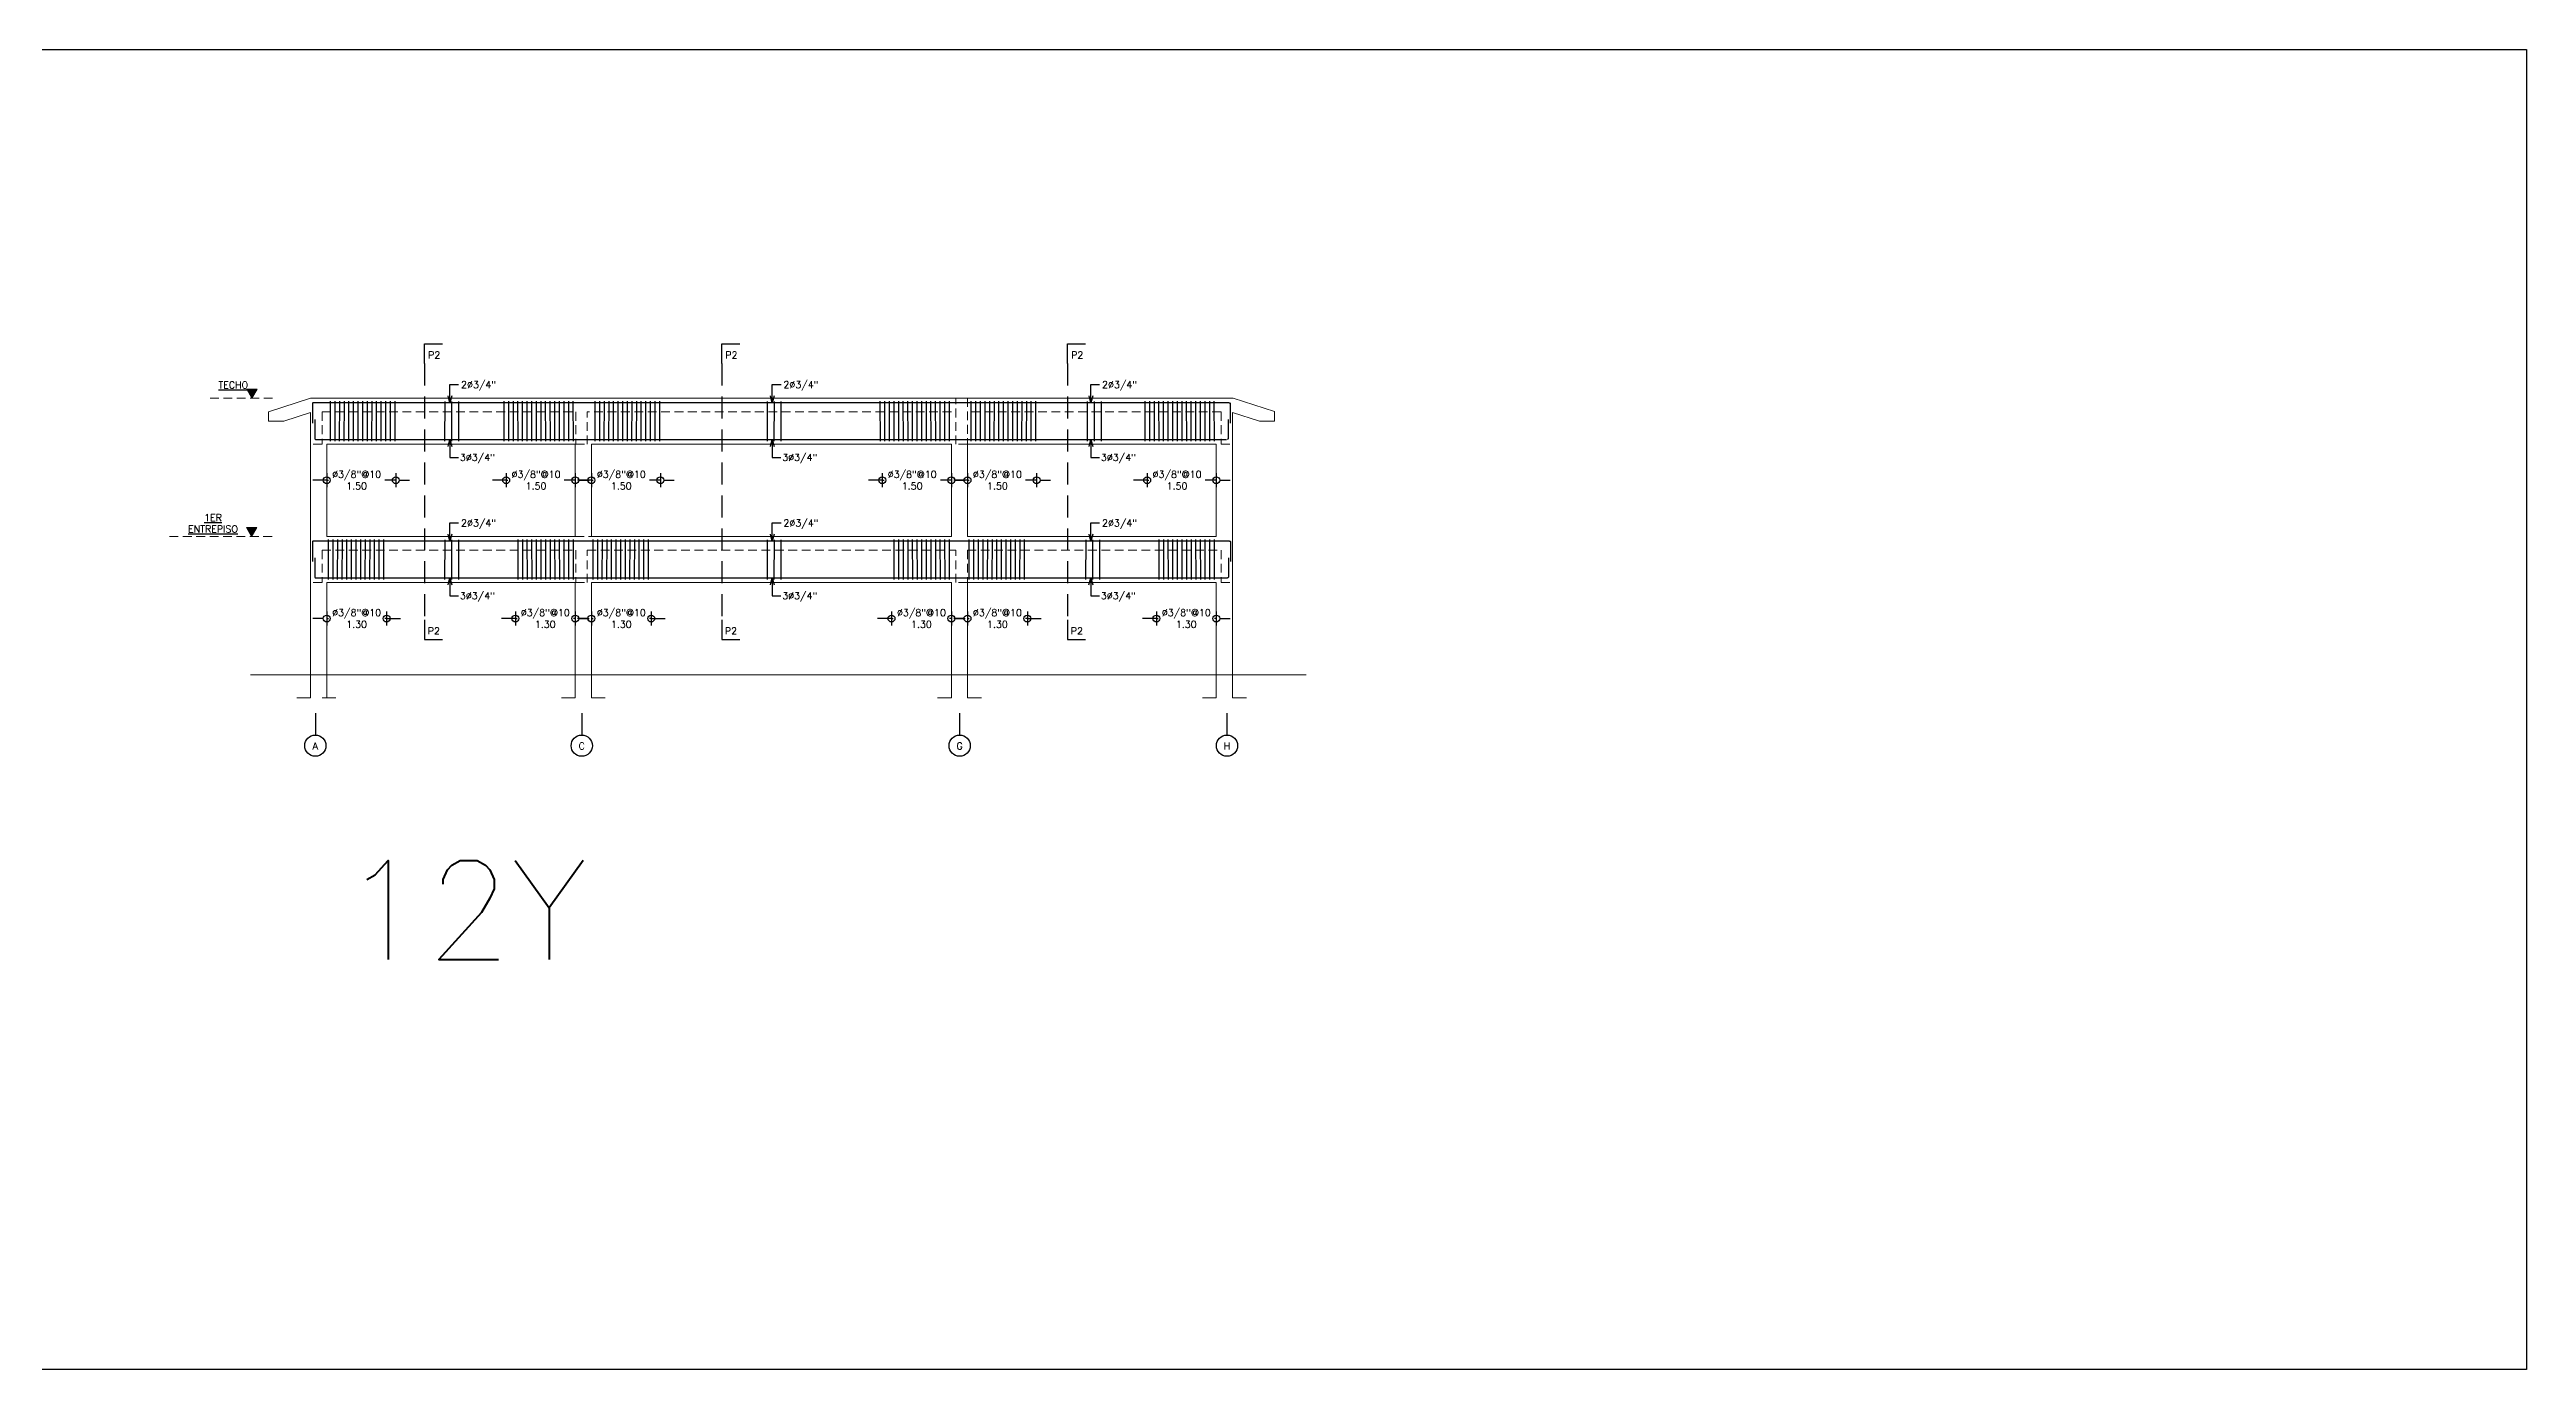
# Model space of a CAD drawing. Header units: metres. Extents: x -44 to 358, y -286 to 66.
# Drawn here: x 143 to 196.7, y -246.4 to -217.8 of the extents above; entities that cross this region are included whole.
import ezdxf

# ---------------------------------------------------------------- set-up
doc = ezdxf.new("R2010")
doc.units = ezdxf.units.M
doc.header["$LTSCALE"] = 0.3
doc.header["$PDMODE"] = 3
for name, pattern in [('CONTINUA', [0]), ('HIDDEN', [9.525, 6.35, -3.175]), ('HIDDEN2', [4.7625, 3.175, -1.5875])]:
    doc.linetypes.add(name, pattern=pattern)
for name, color, linetype in [('001-ACERO', 5, 'Continuous'), ('001-DIMLOSA', 4, 'Continuous'), ('001-DIMTEXTO', 4, 'Continuous'), ('001-EJES', 4, 'Continuous'), ('002-SECCION', 1, 'CONTINUA'), ('ACERO', 5, 'Continuous'), ('DIMPORTICO', 4, 'Continuous'), ('DIMTEXTO', 4, 'Continuous'), ('SECCION', 1, 'Continuous'), ('TEXTO1', 1, 'Continuous'), ('VIGA-LOSA', 1, 'Continuous')]:
    doc.layers.add(name, color=color, linetype=linetype)
doc.layers.add('Losa', color=8, linetype='HIDDEN', lineweight=18)
doc.styles.add('SIMPLEX', font='simplex_.ttf', dxfattribs={"height": 0.2})
doc.styles.add('SMPLEX', font='simplex.shx')
doc.dimstyles.new('BDIM-75', dxfattribs={"dimscale": 0.75, "dimtxt": 0.2, "dimasz": 0.2, "dimexe": 0.2, "dimexo": 0.2, "dimgap": 0.1, "dimtad": 0, "dimtih": 1, "dimtoh": 1, "dimzin": 0, "dimdsep": 46, "dimtxsty": 'SIMPLEX', "dimblk": 'OBLIQUE', "dimcen": 0.2, "dimdle": 0.2, "dimclrd": 4, "dimclre": 4, "dimclrt": 256, "dimadec": 0, "dimazin": 0, "dimtfac": 1, "dimtofl": 0, "dimtmove": 1, "dimatfit": 3, "dimldrblk": 'OPEN30', "dimfxl": 0.15, "dimtfill": 1, "dimtolj": 1, "dimtzin": 0, "dimlwd": -1, "dimlwe": -1, "dimarcsym": 0})
doc.dimstyles.new('DIM-75', dxfattribs={"dimscale": 0.75, "dimtxt": 0.2, "dimasz": 0.2, "dimexe": 0.2, "dimexo": 0.2, "dimgap": 0.1, "dimtad": 0, "dimtih": 1, "dimtoh": 1, "dimzin": 0, "dimdsep": 46, "dimtxsty": 'SMPLEX', "dimblk1": 'OBLIQUE', "dimblk2": 'OBLIQUE', "dimsah": 1, "dimcen": 0.2, "dimclrd": 4, "dimclre": 4, "dimclrt": 4, "dimadec": 0, "dimazin": 0, "dimtfac": 1, "dimtmove": 0, "dimatfit": 3, "dimldrblk": 'OBLIQUE', "dimfxl": 0.2, "dimfxlon": 1, "dimtfill": 1, "dimtolj": 1, "dimtzin": 0, "dimarcsym": 0})

# ---------------------------------------------------------------- blocks, each defined once
blk = doc.blocks.new('A$C2BC87D2B')
at = {"layer": '001-DIMTEXTO', "lineweight": 0}
h = blk.add_hatch(color=4, dxfattribs=at)
h.dxf.hatch_style = 1
h.paths.add_polyline_path([(0, 0), (0.112, 0.194), (-0.112, 0.194)])
at = {"layer": '001-DIMTEXTO', "color": 4, "lineweight": 0, "flags": 128}
blk.add_lwpolyline([(0, 0), (0.112, 0.194), (-0.112, 0.194)], close=True, dxfattribs=at)
blk = doc.blocks.new('_OBLIQUE')
at = {"color": 0, "linetype": 'ByBlock'}
blk.add_line((-0.5, -0.5), (0.5, 0.5), dxfattribs=at)
blk = doc.blocks.new('_Open30')
at = {"color": 0, "lineweight": -2}
for p, q in [((-1, 0.27), (0, 0)), ((0, 0), (-1, -0.27)), ((0, 0), (-1, 0))]:
    blk.add_line(p, q, dxfattribs=at)
blk = doc.blocks.new('*U1767')
at = {"layer": '001-ACERO'}
blk.add_line((-0.001, -0.435), (0.001, 0.428), dxfattribs=at)
blk = doc.blocks.new('*U1768')
at = {"layer": 'VIGA-LOSA', "color": 0, "linetype": 'ByBlock', "lineweight": -2, "transparency": 16777216}
for p in [(0, 0), (0.1, 0), (0.2, 0), (0.3, 0), (0.4, 0), (0.5, 0), (0.6, 0), (0.7, 0), (0.8, 0), (0.9, 0), (1, 0), (1.1, 0), (1.2, 0)]:
    blk.add_blockref('*U1767', p, dxfattribs=at)
blk = doc.blocks.new('_DotBlank')
at = {"color": 0, "linetype": 'ByBlock', "lineweight": -2}
blk.add_line((-0.5, 0), (-1, 0), dxfattribs=at)
blk.add_circle((0, 0), 0.5, dxfattribs=at)
blk = doc.blocks.new('_Origin')
at = {"color": 0, "linetype": 'ByBlock', "lineweight": -2}
blk.add_line((0, 0), (-1, 0), dxfattribs=at)
blk.add_circle((0, 0), 0.5, dxfattribs=at)
blk = doc.blocks.new('*D1791')
at = {"layer": '001-DIMTEXTO', "color": 4, "lineweight": -2, "transparency": 16777216}
for p, q in [((162.721, -230.1), (162.571, -230.1)), ((162.871, -229.95), (162.871, -230.25)), ((162.871, -230.1), (162.909, -230.1)), ((164.168, -230.1), (164.13, -230.1)), ((164.168, -229.95), (164.168, -230.25)), ((164.318, -230.1), (164.468, -230.1))]:
    blk.add_line(p, q, dxfattribs=at)
at = {"layer": 'DEFPOINTS', "color": 0, "transparency": 16777216}
for p in [(162.871, -229.32), (164.168, -229.32), (164.168, -230.1)]:
    blk.add_point(p, dxfattribs=at)
at = {"layer": '001-DIMTEXTO', "color": 4, "lineweight": -2, "transparency": 16777216, "xscale": 0.15, "yscale": 0.15, "zscale": 0.15}
blk.add_blockref('_DotBlank', (162.871, -230.1), dxfattribs=at)
at = {"layer": '001-DIMTEXTO', "color": 4, "lineweight": -2, "transparency": 16777216, "xscale": 0.15, "yscale": 0.15, "zscale": 0.15, "rotation": 180}
blk.add_blockref('_Origin', (164.168, -230.1), dxfattribs=at)
at = {"layer": '001-DIMTEXTO', "color": 4, "transparency": 16777216, "insert": (163.519, -230.1), "char_height": 0.15, "attachment_point": 5, "style": 'SMPLEX'}
blk.add_mtext('\\A1;∅3/8"@10\\P1.30', dxfattribs=at)
blk = doc.blocks.new('*U1769')
at = {"layer": '001-ACERO'}
blk.add_line((-0.001, -0.435), (0.001, 0.428), dxfattribs=at)
blk = doc.blocks.new('*U1770')
at = {"layer": 'VIGA-LOSA', "color": 0, "linetype": 'ByBlock', "lineweight": -2, "transparency": 16777216}
for p in [(0, 0), (0.1, 0), (0.2, 0), (0.3, 0), (0.4, 0), (0.5, 0), (0.6, 0), (0.7, 0), (0.8, 0), (0.9, 0), (1, 0), (1.1, 0), (1.2, 0)]:
    blk.add_blockref('*U1769', p, dxfattribs=at)
blk = doc.blocks.new('*D1792')
at = {"layer": '001-DIMTEXTO', "color": 4, "lineweight": -2, "transparency": 16777216}
for p, q in [((166.816, -230.1), (166.666, -230.1)), ((166.966, -229.95), (166.966, -230.25)), ((166.966, -230.1), (167.004, -230.1)), ((168.263, -230.1), (168.225, -230.1)), ((168.263, -229.95), (168.263, -230.25)), ((168.413, -230.1), (168.563, -230.1))]:
    blk.add_line(p, q, dxfattribs=at)
at = {"layer": 'DEFPOINTS', "color": 0, "transparency": 16777216}
for p in [(166.966, -229.32), (168.263, -229.32), (166.966, -230.1)]:
    blk.add_point(p, dxfattribs=at)
at = {"layer": '001-DIMTEXTO', "color": 4, "lineweight": -2, "transparency": 16777216, "xscale": 0.15, "yscale": 0.15, "zscale": 0.15}
blk.add_blockref('_Origin', (166.966, -230.1), dxfattribs=at)
at = {"layer": '001-DIMTEXTO', "color": 4, "lineweight": -2, "transparency": 16777216, "xscale": 0.15, "yscale": 0.15, "zscale": 0.15, "rotation": 180}
blk.add_blockref('_DotBlank', (168.263, -230.1), dxfattribs=at)
at = {"layer": '001-DIMTEXTO', "color": 4, "transparency": 16777216, "insert": (167.614, -230.1), "char_height": 0.15, "attachment_point": 5, "style": 'SMPLEX'}
blk.add_mtext('\\A1;∅3/8"@10\\P1.30', dxfattribs=at)
blk = doc.blocks.new('*U1766')
at = {"layer": '001-ACERO'}
blk.add_line((-0.001, -0.435), (0.001, 0.428), dxfattribs=at)
blk = doc.blocks.new('*U1777')
at = {"layer": 'VIGA-LOSA', "color": 0, "linetype": 'ByBlock', "lineweight": -2, "transparency": 16777216}
for p in [(0, 0), (0.1, 0), (0.2, 0), (0.3, 0), (0.4, 0), (0.5, 0), (0.6, 0), (0.7, 0), (0.8, 0), (0.9, 0), (1, 0), (1.1, 0), (1.2, 0), (1.3, 0), (1.4, 0)]:
    blk.add_blockref('*U1766', p, dxfattribs=at)
blk = doc.blocks.new('*U1778')
at = {"layer": '001-ACERO'}
blk.add_line((-0.001, -0.435), (0.001, 0.428), dxfattribs=at)
blk = doc.blocks.new('*U1779')
at = {"layer": 'VIGA-LOSA', "color": 0, "linetype": 'ByBlock', "lineweight": -2, "transparency": 16777216}
for p in [(0, 0), (0.1, 0), (0.2, 0), (0.3, 0), (0.4, 0), (0.5, 0), (0.6, 0), (0.7, 0), (0.8, 0), (0.9, 0), (1, 0), (1.1, 0), (1.2, 0), (1.3, 0), (1.4, 0), (1.5, 0)]:
    blk.add_blockref('*U1778', p, dxfattribs=at)
blk = doc.blocks.new('*D1793')
at = {"layer": '001-DIMTEXTO', "color": 4, "lineweight": -2, "transparency": 16777216}
for p, q in [((166.616, -227.1), (166.466, -227.1)), ((166.766, -226.95), (166.766, -227.25)), ((166.766, -227.1), (166.804, -227.1)), ((168.263, -227.1), (168.025, -227.1)), ((168.263, -226.95), (168.263, -227.25)), ((168.413, -227.1), (168.563, -227.1))]:
    blk.add_line(p, q, dxfattribs=at)
at = {"layer": 'DEFPOINTS', "color": 0, "transparency": 16777216}
for p in [(166.766, -226.32), (168.263, -226.32), (166.766, -227.1)]:
    blk.add_point(p, dxfattribs=at)
at = {"layer": '001-DIMTEXTO', "color": 4, "lineweight": -2, "transparency": 16777216, "xscale": 0.15, "yscale": 0.15, "zscale": 0.15}
blk.add_blockref('_Origin', (166.766, -227.1), dxfattribs=at)
at = {"layer": '001-DIMTEXTO', "color": 4, "lineweight": -2, "transparency": 16777216, "xscale": 0.15, "yscale": 0.15, "zscale": 0.15, "rotation": 180}
blk.add_blockref('_DotBlank', (168.263, -227.1), dxfattribs=at)
at = {"layer": '001-DIMTEXTO', "color": 4, "transparency": 16777216, "insert": (167.414, -227.1), "char_height": 0.15, "attachment_point": 5, "style": 'SMPLEX'}
blk.add_mtext('\\A1;∅3/8"@10\\P1.50', dxfattribs=at)
blk = doc.blocks.new('*U1764')
at = {"layer": '001-ACERO'}
blk.add_line((-0.001, -0.685), (0.001, 0.175), dxfattribs=at)
blk = doc.blocks.new('*U1765')
at = {"layer": 'VIGA-LOSA', "color": 0, "linetype": 'ByBlock', "lineweight": -2, "transparency": 16777216}
for p in [(0, 0), (0.15, 0), (0.3, 0)]:
    blk.add_blockref('*U1764', p, dxfattribs=at)
blk = doc.blocks.new('*D1794')
at = {"layer": '001-DIMTEXTO', "color": 4, "lineweight": -2, "transparency": 16777216}
for p, q in [((162.721, -227.1), (162.571, -227.1)), ((162.871, -226.95), (162.871, -227.25)), ((162.871, -227.1), (162.909, -227.1)), ((164.368, -227.1), (164.13, -227.1)), ((164.368, -226.95), (164.368, -227.25)), ((164.518, -227.1), (164.668, -227.1))]:
    blk.add_line(p, q, dxfattribs=at)
at = {"layer": 'DEFPOINTS', "color": 0, "transparency": 16777216}
for p in [(162.871, -226.32), (164.368, -226.32), (162.871, -227.1)]:
    blk.add_point(p, dxfattribs=at)
at = {"layer": '001-DIMTEXTO', "color": 4, "lineweight": -2, "transparency": 16777216, "xscale": 0.15, "yscale": 0.15, "zscale": 0.15}
blk.add_blockref('_Origin', (162.871, -227.1), dxfattribs=at)
at = {"layer": '001-DIMTEXTO', "color": 4, "lineweight": -2, "transparency": 16777216, "xscale": 0.15, "yscale": 0.15, "zscale": 0.15, "rotation": 180}
blk.add_blockref('_DotBlank', (164.368, -227.1), dxfattribs=at)
at = {"layer": '001-DIMTEXTO', "color": 4, "transparency": 16777216, "insert": (163.519, -227.1), "char_height": 0.15, "attachment_point": 5, "style": 'SMPLEX'}
blk.add_mtext('\\A1;∅3/8"@10\\P1.50', dxfattribs=at)
blk = doc.blocks.new('*U1760')
at = {"layer": '001-ACERO'}
blk.add_line((-0.001, -0.435), (0.001, 0.428), dxfattribs=at)
blk = doc.blocks.new('*U1761')
at = {"layer": 'VIGA-LOSA', "color": 0, "linetype": 'ByBlock', "lineweight": -2, "transparency": 16777216}
for p in [(0, 0), (0.1, 0), (0.2, 0), (0.3, 0), (0.4, 0), (0.5, 0), (0.6, 0), (0.7, 0), (0.8, 0), (0.9, 0), (1, 0), (1.1, 0), (1.2, 0)]:
    blk.add_blockref('*U1760', p, dxfattribs=at)
blk = doc.blocks.new('*D1788')
at = {"layer": '001-DIMTEXTO', "color": 4, "lineweight": -2, "transparency": 16777216}
for p, q in [((148.828, -230.1), (148.678, -230.1)), ((148.978, -229.95), (148.978, -230.25)), ((148.978, -230.1), (149.016, -230.1)), ((150.276, -230.1), (150.238, -230.1)), ((150.276, -229.95), (150.276, -230.25)), ((150.426, -230.1), (150.576, -230.1))]:
    blk.add_line(p, q, dxfattribs=at)
at = {"layer": 'DEFPOINTS', "color": 0, "transparency": 16777216}
for p in [(148.978, -229.32), (150.276, -229.32), (150.276, -230.1)]:
    blk.add_point(p, dxfattribs=at)
at = {"layer": '001-DIMTEXTO', "color": 4, "lineweight": -2, "transparency": 16777216, "xscale": 0.15, "yscale": 0.15, "zscale": 0.15}
blk.add_blockref('_DotBlank', (148.978, -230.1), dxfattribs=at)
at = {"layer": '001-DIMTEXTO', "color": 4, "lineweight": -2, "transparency": 16777216, "xscale": 0.15, "yscale": 0.15, "zscale": 0.15, "rotation": 180}
blk.add_blockref('_Origin', (150.276, -230.1), dxfattribs=at)
at = {"layer": '001-DIMTEXTO', "color": 4, "transparency": 16777216, "insert": (149.627, -230.1), "char_height": 0.15, "attachment_point": 5, "style": 'SMPLEX'}
blk.add_mtext('\\A1;∅3/8"@10\\P1.30', dxfattribs=at)
blk = doc.blocks.new('*U1762')
at = {"layer": '001-ACERO'}
blk.add_line((-0.001, -0.435), (0.001, 0.428), dxfattribs=at)
blk = doc.blocks.new('*U1763')
at = {"layer": 'VIGA-LOSA', "color": 0, "linetype": 'ByBlock', "lineweight": -2, "transparency": 16777216}
for p in [(0, 0), (0.1, 0), (0.2, 0), (0.3, 0), (0.4, 0), (0.5, 0), (0.6, 0), (0.7, 0), (0.8, 0), (0.9, 0), (1, 0), (1.1, 0), (1.2, 0)]:
    blk.add_blockref('*U1762', p, dxfattribs=at)
blk = doc.blocks.new('*D1789')
at = {"layer": '001-DIMTEXTO', "color": 4, "lineweight": -2, "transparency": 16777216}
for p, q in [((152.919, -230.1), (152.769, -230.1)), ((153.069, -229.95), (153.069, -230.25)), ((153.069, -230.1), (153.107, -230.1)), ((154.366, -230.1), (154.328, -230.1)), ((154.366, -229.95), (154.366, -230.25)), ((154.516, -230.1), (154.666, -230.1))]:
    blk.add_line(p, q, dxfattribs=at)
at = {"layer": 'DEFPOINTS', "color": 0, "transparency": 16777216}
for p in [(153.069, -229.32), (154.366, -229.32), (153.069, -230.1)]:
    blk.add_point(p, dxfattribs=at)
at = {"layer": '001-DIMTEXTO', "color": 4, "lineweight": -2, "transparency": 16777216, "xscale": 0.15, "yscale": 0.15, "zscale": 0.15}
blk.add_blockref('_Origin', (153.069, -230.1), dxfattribs=at)
at = {"layer": '001-DIMTEXTO', "color": 4, "lineweight": -2, "transparency": 16777216, "xscale": 0.15, "yscale": 0.15, "zscale": 0.15, "rotation": 180}
blk.add_blockref('_DotBlank', (154.366, -230.1), dxfattribs=at)
at = {"layer": '001-DIMTEXTO', "color": 4, "transparency": 16777216, "insert": (153.717, -230.1), "char_height": 0.15, "attachment_point": 5, "style": 'SMPLEX'}
blk.add_mtext('\\A1;∅3/8"@10\\P1.30', dxfattribs=at)
blk = doc.blocks.new('*U1782')
at = {"layer": '001-ACERO'}
blk.add_line((-0.001, -0.685), (0.001, 0.175), dxfattribs=at)
blk = doc.blocks.new('*U1783')
at = {"layer": 'VIGA-LOSA', "color": 0, "linetype": 'ByBlock', "lineweight": -2, "transparency": 16777216}
for p in [(0, 0), (0.15, 0), (0.3, 0)]:
    blk.add_blockref('*U1782', p, dxfattribs=at)
blk = doc.blocks.new('*U1784')
at = {"layer": '001-ACERO'}
blk.add_line((-0.001, -0.685), (0.001, 0.175), dxfattribs=at)
blk = doc.blocks.new('*U1785')
at = {"layer": 'VIGA-LOSA', "color": 0, "linetype": 'ByBlock', "lineweight": -2, "transparency": 16777216}
for p in [(0, 0), (0.15, 0), (0.3, 0)]:
    blk.add_blockref('*U1784', p, dxfattribs=at)
blk = doc.blocks.new('*U1786')
at = {"layer": '001-ACERO'}
blk.add_line((-0.001, -0.435), (0.001, 0.428), dxfattribs=at)
blk = doc.blocks.new('*U1787')
at = {"layer": 'VIGA-LOSA', "color": 0, "linetype": 'ByBlock', "lineweight": -2, "transparency": 16777216}
for p in [(0, 0), (0.1, 0), (0.2, 0), (0.3, 0), (0.4, 0), (0.5, 0), (0.6, 0), (0.7, 0), (0.8, 0), (0.9, 0), (1, 0), (1.1, 0), (1.2, 0)]:
    blk.add_blockref('*U1786', p, dxfattribs=at)
blk = doc.blocks.new('*D1795')
at = {"layer": '001-DIMTEXTO', "color": 4, "lineweight": -2, "transparency": 16777216}
for p, q in [((154.566, -230.1), (154.416, -230.1)), ((154.716, -229.95), (154.716, -230.25)), ((154.716, -230.1), (154.754, -230.1)), ((156.013, -230.1), (155.975, -230.1)), ((156.013, -229.95), (156.013, -230.25)), ((156.163, -230.1), (156.313, -230.1))]:
    blk.add_line(p, q, dxfattribs=at)
at = {"layer": 'DEFPOINTS', "color": 0, "transparency": 16777216}
for p in [(154.716, -229.32), (156.013, -229.32), (156.013, -230.1)]:
    blk.add_point(p, dxfattribs=at)
at = {"layer": '001-DIMTEXTO', "color": 4, "lineweight": -2, "transparency": 16777216, "xscale": 0.15, "yscale": 0.15, "zscale": 0.15}
blk.add_blockref('_DotBlank', (154.716, -230.1), dxfattribs=at)
at = {"layer": '001-DIMTEXTO', "color": 4, "lineweight": -2, "transparency": 16777216, "xscale": 0.15, "yscale": 0.15, "zscale": 0.15, "rotation": 180}
blk.add_blockref('_Origin', (156.013, -230.1), dxfattribs=at)
at = {"layer": '001-DIMTEXTO', "color": 4, "transparency": 16777216, "insert": (155.365, -230.1), "char_height": 0.15, "attachment_point": 5, "style": 'SMPLEX'}
blk.add_mtext('\\A1;∅3/8"@10\\P1.30', dxfattribs=at)
blk = doc.blocks.new('*U1771')
at = {"layer": '001-ACERO'}
blk.add_line((-0.001, -0.435), (0.001, 0.428), dxfattribs=at)
blk = doc.blocks.new('*U1772')
at = {"layer": 'VIGA-LOSA', "color": 0, "linetype": 'ByBlock', "lineweight": -2, "transparency": 16777216}
for p in [(0, 0), (0.1, 0), (0.2, 0), (0.3, 0), (0.4, 0), (0.5, 0), (0.6, 0), (0.7, 0), (0.8, 0), (0.9, 0), (1, 0), (1.1, 0), (1.2, 0)]:
    blk.add_blockref('*U1771', p, dxfattribs=at)
blk = doc.blocks.new('*D1790')
at = {"layer": '001-DIMTEXTO', "color": 4, "lineweight": -2, "transparency": 16777216}
for p, q in [((161.073, -230.1), (160.923, -230.1)), ((161.223, -229.95), (161.223, -230.25)), ((161.223, -230.1), (161.261, -230.1)), ((162.521, -230.1), (162.483, -230.1)), ((162.521, -229.95), (162.521, -230.25)), ((162.671, -230.1), (162.821, -230.1))]:
    blk.add_line(p, q, dxfattribs=at)
at = {"layer": 'DEFPOINTS', "color": 0, "transparency": 16777216}
for p in [(161.223, -229.32), (162.521, -229.32), (161.223, -230.1)]:
    blk.add_point(p, dxfattribs=at)
at = {"layer": '001-DIMTEXTO', "color": 4, "lineweight": -2, "transparency": 16777216, "xscale": 0.15, "yscale": 0.15, "zscale": 0.15}
blk.add_blockref('_Origin', (161.223, -230.1), dxfattribs=at)
at = {"layer": '001-DIMTEXTO', "color": 4, "lineweight": -2, "transparency": 16777216, "xscale": 0.15, "yscale": 0.15, "zscale": 0.15, "rotation": 180}
blk.add_blockref('_DotBlank', (162.521, -230.1), dxfattribs=at)
at = {"layer": '001-DIMTEXTO', "color": 4, "transparency": 16777216, "insert": (161.872, -230.1), "char_height": 0.15, "attachment_point": 5, "style": 'SMPLEX'}
blk.add_mtext('\\A1;∅3/8"@10\\P1.30', dxfattribs=at)
blk = doc.blocks.new('*U1773')
at = {"layer": '001-ACERO'}
blk.add_line((-0.001, -0.685), (0.001, 0.175), dxfattribs=at)
blk = doc.blocks.new('*U1774')
at = {"layer": 'VIGA-LOSA', "color": 0, "linetype": 'ByBlock', "lineweight": -2, "transparency": 16777216}
for p in [(0, 0), (0.15, 0), (0.3, 0)]:
    blk.add_blockref('*U1773', p, dxfattribs=at)
blk = doc.blocks.new('*U1780')
at = {"layer": '001-ACERO'}
blk.add_line((-0.001, -0.685), (0.001, 0.175), dxfattribs=at)
blk = doc.blocks.new('*U1781')
at = {"layer": 'VIGA-LOSA', "color": 0, "linetype": 'ByBlock', "lineweight": -2, "transparency": 16777216}
for p in [(0, 0), (0.15, 0), (0.3, 0)]:
    blk.add_blockref('*U1780', p, dxfattribs=at)
blk = doc.blocks.new('*U1775')
at = {"layer": '001-ACERO'}
blk.add_line((-0.001, -0.685), (0.001, 0.175), dxfattribs=at)
blk = doc.blocks.new('*U1776')
at = {"layer": 'VIGA-LOSA', "color": 0, "linetype": 'ByBlock', "lineweight": -2, "transparency": 16777216}
for p in [(0, 0), (0.15, 0), (0.3, 0)]:
    blk.add_blockref('*U1775', p, dxfattribs=at)
blk = doc.blocks.new('*U1796')
at = {"layer": '001-ACERO'}
blk.add_line((-0.001, -0.435), (0.001, 0.428), dxfattribs=at)
blk = doc.blocks.new('*U1797')
at = {"layer": 'VIGA-LOSA', "color": 0, "linetype": 'ByBlock', "lineweight": -2, "transparency": 16777216}
for p in [(0, 0), (0.1, 0), (0.2, 0), (0.3, 0), (0.4, 0), (0.5, 0), (0.6, 0), (0.7, 0), (0.8, 0), (0.9, 0), (1, 0), (1.1, 0), (1.2, 0), (1.3, 0), (1.4, 0), (1.5, 0)]:
    blk.add_blockref('*U1796', p, dxfattribs=at)
blk = doc.blocks.new('*D1798')
at = {"layer": '001-DIMTEXTO', "color": 4, "lineweight": -2, "transparency": 16777216}
for p, q in [((160.873, -227.1), (160.723, -227.1)), ((161.023, -226.95), (161.023, -227.25)), ((161.023, -227.1), (161.061, -227.1)), ((162.521, -227.1), (162.283, -227.1)), ((162.521, -226.95), (162.521, -227.25)), ((162.671, -227.1), (162.821, -227.1))]:
    blk.add_line(p, q, dxfattribs=at)
at = {"layer": 'DEFPOINTS', "color": 0, "transparency": 16777216}
for p in [(161.023, -226.32), (162.521, -226.32), (161.023, -227.1)]:
    blk.add_point(p, dxfattribs=at)
at = {"layer": '001-DIMTEXTO', "color": 4, "lineweight": -2, "transparency": 16777216, "xscale": 0.15, "yscale": 0.15, "zscale": 0.15}
blk.add_blockref('_Origin', (161.023, -227.1), dxfattribs=at)
at = {"layer": '001-DIMTEXTO', "color": 4, "lineweight": -2, "transparency": 16777216, "xscale": 0.15, "yscale": 0.15, "zscale": 0.15, "rotation": 180}
blk.add_blockref('_DotBlank', (162.521, -227.1), dxfattribs=at)
at = {"layer": '001-DIMTEXTO', "color": 4, "transparency": 16777216, "insert": (161.672, -227.1), "char_height": 0.15, "attachment_point": 5, "style": 'SMPLEX'}
blk.add_mtext('\\A1;∅3/8"@10\\P1.50', dxfattribs=at)
blk = doc.blocks.new('*U1799')
at = {"layer": '001-ACERO'}
blk.add_line((-0.001, -0.435), (0.001, 0.428), dxfattribs=at)
blk = doc.blocks.new('*U1800')
at = {"layer": 'VIGA-LOSA', "color": 0, "linetype": 'ByBlock', "lineweight": -2, "transparency": 16777216}
for p in [(0, 0), (0.1, 0), (0.2, 0), (0.3, 0), (0.4, 0), (0.5, 0), (0.6, 0), (0.7, 0), (0.8, 0), (0.9, 0), (1, 0), (1.1, 0), (1.2, 0), (1.3, 0), (1.4, 0), (1.5, 0)]:
    blk.add_blockref('*U1799', p, dxfattribs=at)
blk = doc.blocks.new('*D1801')
at = {"layer": '001-DIMTEXTO', "color": 4, "lineweight": -2, "transparency": 16777216}
for p, q in [((152.719, -227.1), (152.569, -227.1)), ((152.869, -226.95), (152.869, -227.25)), ((152.869, -227.1), (152.907, -227.1)), ((154.366, -227.1), (154.128, -227.1)), ((154.366, -226.95), (154.366, -227.25)), ((154.516, -227.1), (154.666, -227.1))]:
    blk.add_line(p, q, dxfattribs=at)
at = {"layer": 'DEFPOINTS', "color": 0, "transparency": 16777216}
for p in [(152.869, -226.32), (154.366, -226.32), (152.869, -227.1)]:
    blk.add_point(p, dxfattribs=at)
at = {"layer": '001-DIMTEXTO', "color": 4, "lineweight": -2, "transparency": 16777216, "xscale": 0.15, "yscale": 0.15, "zscale": 0.15}
blk.add_blockref('_Origin', (152.869, -227.1), dxfattribs=at)
at = {"layer": '001-DIMTEXTO', "color": 4, "lineweight": -2, "transparency": 16777216, "xscale": 0.15, "yscale": 0.15, "zscale": 0.15, "rotation": 180}
blk.add_blockref('_DotBlank', (154.366, -227.1), dxfattribs=at)
at = {"layer": '001-DIMTEXTO', "color": 4, "transparency": 16777216, "insert": (153.517, -227.1), "char_height": 0.15, "attachment_point": 5, "style": 'SMPLEX'}
blk.add_mtext('\\A1;∅3/8"@10\\P1.50', dxfattribs=at)
blk = doc.blocks.new('*U1802')
at = {"layer": '001-ACERO'}
blk.add_line((-0.001, -0.435), (0.001, 0.428), dxfattribs=at)
blk = doc.blocks.new('*U1803')
at = {"layer": 'VIGA-LOSA', "color": 0, "linetype": 'ByBlock', "lineweight": -2, "transparency": 16777216}
for p in [(0, 0), (0.1, 0), (0.2, 0), (0.3, 0), (0.4, 0), (0.5, 0), (0.6, 0), (0.7, 0), (0.8, 0), (0.9, 0), (1, 0), (1.1, 0), (1.2, 0), (1.3, 0), (1.4, 0)]:
    blk.add_blockref('*U1802', p, dxfattribs=at)
blk = doc.blocks.new('*D1804')
at = {"layer": '001-DIMTEXTO', "color": 4, "lineweight": -2, "transparency": 16777216}
for p, q in [((154.566, -227.1), (154.416, -227.1)), ((154.716, -226.95), (154.716, -227.25)), ((154.716, -227.1), (154.754, -227.1)), ((156.213, -227.1), (155.975, -227.1)), ((156.213, -226.95), (156.213, -227.25)), ((156.363, -227.1), (156.513, -227.1))]:
    blk.add_line(p, q, dxfattribs=at)
at = {"layer": 'DEFPOINTS', "color": 0, "transparency": 16777216}
for p in [(154.716, -226.32), (156.213, -226.32), (154.716, -227.1)]:
    blk.add_point(p, dxfattribs=at)
at = {"layer": '001-DIMTEXTO', "color": 4, "lineweight": -2, "transparency": 16777216, "xscale": 0.15, "yscale": 0.15, "zscale": 0.15}
blk.add_blockref('_Origin', (154.716, -227.1), dxfattribs=at)
at = {"layer": '001-DIMTEXTO', "color": 4, "lineweight": -2, "transparency": 16777216, "xscale": 0.15, "yscale": 0.15, "zscale": 0.15, "rotation": 180}
blk.add_blockref('_DotBlank', (156.213, -227.1), dxfattribs=at)
at = {"layer": '001-DIMTEXTO', "color": 4, "transparency": 16777216, "insert": (155.365, -227.1), "char_height": 0.15, "attachment_point": 5, "style": 'SMPLEX'}
blk.add_mtext('\\A1;∅3/8"@10\\P1.50', dxfattribs=at)
blk = doc.blocks.new('*U1805')
at = {"layer": '001-ACERO'}
blk.add_line((-0.001, -0.435), (0.001, 0.428), dxfattribs=at)
blk = doc.blocks.new('*U1806')
at = {"layer": 'VIGA-LOSA', "color": 0, "linetype": 'ByBlock', "lineweight": -2, "transparency": 16777216}
for p in [(0, 0), (0.1, 0), (0.2, 0), (0.3, 0), (0.4, 0), (0.5, 0), (0.6, 0), (0.7, 0), (0.8, 0), (0.9, 0), (1, 0), (1.1, 0), (1.2, 0), (1.3, 0), (1.4, 0)]:
    blk.add_blockref('*U1805', p, dxfattribs=at)
blk = doc.blocks.new('*D1807')
at = {"layer": '001-DIMTEXTO', "color": 4, "lineweight": -2, "transparency": 16777216}
for p, q in [((148.828, -227.1), (148.678, -227.1)), ((148.978, -226.95), (148.978, -227.25)), ((148.978, -227.1), (149.016, -227.1)), ((150.476, -227.1), (150.238, -227.1)), ((150.476, -226.95), (150.476, -227.25)), ((150.626, -227.1), (150.776, -227.1))]:
    blk.add_line(p, q, dxfattribs=at)
at = {"layer": 'DEFPOINTS', "color": 0, "transparency": 16777216}
for p in [(148.978, -226.32), (150.476, -226.32), (148.978, -227.1)]:
    blk.add_point(p, dxfattribs=at)
at = {"layer": '001-DIMTEXTO', "color": 4, "lineweight": -2, "transparency": 16777216, "xscale": 0.15, "yscale": 0.15, "zscale": 0.15}
blk.add_blockref('_Origin', (148.978, -227.1), dxfattribs=at)
at = {"layer": '001-DIMTEXTO', "color": 4, "lineweight": -2, "transparency": 16777216, "xscale": 0.15, "yscale": 0.15, "zscale": 0.15, "rotation": 180}
blk.add_blockref('_DotBlank', (150.476, -227.1), dxfattribs=at)
at = {"layer": '001-DIMTEXTO', "color": 4, "transparency": 16777216, "insert": (149.627, -227.1), "char_height": 0.15, "attachment_point": 5, "style": 'SMPLEX'}
blk.add_mtext('\\A1;∅3/8"@10\\P1.50', dxfattribs=at)
blk = doc.blocks.new('*U2356')
at = {"color": 8, "linetype": 'HIDDEN2', "ltscale": 0.5}
blk.add_line((0, 2.651), (0, -2.903), dxfattribs=at)
at = {"color": 6, "linetype": 'CONTINUA'}
for points in [[(0, 2.651), (0, 3.082), (0.391, 3.082)], [(0, -2.903), (0, -3.334), (0.391, -3.334)]]:
    blk.add_lwpolyline(points, dxfattribs=at)
at = {"color": 4, "style": 'SMPLEX'}
for tag, p in [('P##', (0.078, 2.765)), ('P#', (0.069, -3.219))]:
    blk.add_attdef(tag, p, '', height=0.15, dxfattribs=at)

msp = doc.modelspace()

# ---------------------------------------------------------------- linework, layer by layer
at = {"layer": '001-EJES', "color": 1, "ltscale": 0.02}
for p, q in [((148.7323995, -232.1491684), (148.7323995, -232.6273824)), ((154.5074001, -232.1491684), (154.5074001, -232.6273824)), ((162.7006917, -232.1491683), (162.7006917, -232.6273823)), ((168.4964778, -232.1491683), (168.4964778, -232.6273823))]:
    msp.add_line(p, q, dxfattribs=at)
at = {"layer": '001-EJES', "color": 1}
for centre in [(148.7323995, -232.8574122), (154.5074001, -232.8574122), (162.7006917, -232.8574122), (168.4964778, -232.8574122)]:
    msp.add_circle(centre, 0.2300299, dxfattribs=at)
at = {"layer": '002-SECCION', "lineweight": 0}
for p, q in [((148.6281855, -231.8196434), (148.6281855, -225.635082)), ((168.6172631, -231.8196434), (168.6172631, -225.6315331)), ((148.9781855, -228.3196434), (148.9781855, -226.3196434)), ((154.3660548, -226.3196434), (148.9781855, -226.3196434)), ((154.3660548, -228.3196434), (154.3660548, -226.3196434)), ((154.7160548, -228.3196434), (154.7160548, -226.3196434)), ((154.7160548, -226.3196434), (162.5207397, -226.3196434)), ((162.5207397, -228.3196434), (162.5207397, -226.3196434)), ((162.8707397, -228.3196434), (162.8707397, -226.3196434)), ((168.2630017, -226.3196434), (162.8707397, -226.3196434)), ((168.2630017, -228.3196434), (168.2630017, -226.3196434)), ((148.9781855, -228.3196434), (154.3660548, -228.3196434)), ((154.7160548, -228.3196434), (162.5207397, -228.3196434)), ((162.8707397, -228.3196434), (168.2630017, -228.3196434)), ((148.9781855, -229.3196434), (154.3660548, -229.3196434)), ((148.9781855, -231.8196434), (148.9781855, -229.3196434)), ((154.3660548, -231.8196434), (154.3660548, -229.3196434)), ((154.7160548, -231.8196434), (154.7160548, -229.3196434)), ((154.7160548, -229.3196434), (162.5207397, -229.3196434)), ((162.5207397, -231.8196434), (162.5207397, -229.3196434)), ((162.8707397, -231.8196434), (162.8707397, -229.3196434)), ((162.8707397, -229.3196434), (168.2630017, -229.3196434)), ((168.2630017, -231.8196434), (168.2630017, -229.3196434)), ((148.3281855, -231.8196434), (148.6281855, -231.8196434)), ((148.8781855, -231.8196434), (149.1781855, -231.8196434)), ((154.0660548, -231.8196434), (154.3660548, -231.8196434)), ((154.7160548, -231.8196434), (155.0160548, -231.8196434)), ((162.2207397, -231.8196434), (162.5207397, -231.8196434)), ((162.8707397, -231.8196434), (163.1707397, -231.8196434)), ((167.9630017, -231.8196434), (168.2630017, -231.8196434)), ((168.6172631, -231.8196434), (168.9172631, -231.8196434))]:
    msp.add_line(p, q, dxfattribs=at)
for points in [[(147.7172631, -225.8223636), (147.7172631, -225.61562), (148.6281855, -225.3196434), (168.6281855, -225.3196434), (169.5281855, -225.6120711), (169.5281855, -225.8223636)], [(147.7172631, -225.8223636), (148.0517922, -225.8223636), (148.6281855, -225.635082)], [(169.5281855, -225.8223636), (169.204579, -225.8223636), (168.6172631, -225.6315331)]]:
    msp.add_lwpolyline(points, dxfattribs=at)
at = {"layer": 'ACERO'}
for points in [[(148.6921472, -225.4196434, 0.4142135624), (148.6721472, -225.4396434), (148.6721472, -225.8623905)], [(168.5469811, -225.4196434, -0.4142135624), (168.5669811, -225.4396434), (168.5669811, -225.8623905)], [(148.7172509, -225.7835448), (148.718747, -226.2001155, 0.4073149712), (148.7387414, -226.2196434)], [(168.5218775, -225.7835448), (168.5203814, -226.2001155, -0.4073149712), (168.5003869, -226.2196434)], [(148.6921472, -228.4196434, 0.4142135624), (148.6721472, -228.4396434), (148.6721472, -228.8623905)], [(168.5533014, -228.4196434, -0.4142135624), (168.5733014, -228.4396434), (168.5733014, -228.8623905)], [(148.7172509, -228.7835448), (148.718747, -229.2001155, 0.4073149712), (148.7387414, -229.2196434)], [(168.5281978, -228.7835448), (168.5267016, -229.2001155, -0.4073149712), (168.5067072, -229.2196434)]]:
    msp.add_lwpolyline(points, format="xyb", dxfattribs=at)
for points in [[(168.5356598, -225.4196434), (148.6921472, -225.4196434)], [(148.7387414, -226.2196434), (168.4890656, -226.2196434)], [(168.5533014, -228.4196434), (148.6921472, -228.4196434)], [(148.7387414, -229.2196434), (168.5067072, -229.2196434)]]:
    msp.add_lwpolyline(points, dxfattribs=at)
at = {"layer": 'DIMTEXTO'}
msp.add_lwpolyline([(-5.0701956, -217.7611052), (196.66926, -217.7611052), (196.66926, -246.3838365), (-5.0701956, -246.3838365)], close=True, dxfattribs=at)
at = {"layer": 'Losa', "lineweight": 0, "ltscale": 0.1}
for p, q in [((147.8019475, -225.3196434), (146.3926019, -225.3196434)), ((148.8781855, -225.6196434), (154.3781855, -225.6196434)), ((162.5207397, -225.6196434), (154.6281855, -225.6196434)), ((168.3672631, -225.6196434), (162.8707397, -225.6196434)), ((147.7941261, -228.3196434), (145.542257, -228.3196434)), ((148.8781855, -228.6196434), (154.3781855, -228.6196434)), ((154.3660548, -228.3196434), (154.7160548, -228.3196434)), ((154.6281855, -228.6196434), (162.6172631, -228.6196434)), ((162.8672631, -228.6196434), (168.3672628, -228.6196434))]:
    msp.add_line(p, q, dxfattribs=at)
msp.add_lwpolyline([(162.8672631, -225.3196434), (162.8672631, -226.3196434), (162.6172631, -226.3196434), (162.6172631, -225.3196434)], close=True, dxfattribs=at)
for points in [[(148.8781855, -225.6196434), (148.8781855, -226.3196434), (148.6281855, -226.3196434), (148.6281855, -225.635082)], [(154.3781855, -225.6196434), (154.3781855, -226.3196434), (154.6281855, -226.3196434), (154.6281855, -225.6196434)], [(168.3672631, -225.6196434), (168.3672631, -226.3196434), (168.6172631, -226.3196434), (168.6172631, -225.6315331)], [(148.8781855, -228.6196434), (148.8781855, -229.3196434), (148.6281855, -229.3196434), (148.6281855, -228.6196434)], [(154.3781855, -228.6196434), (154.3781855, -229.3196434), (154.6281855, -229.3196434), (154.6281855, -228.6196434)], [(162.8672631, -228.6196434), (162.8672631, -229.3196434), (162.6172631, -229.3196434), (162.6172631, -228.6196434)], [(168.3672631, -228.6196434), (168.3672631, -229.3196434), (168.6172631, -229.3196434), (168.6172631, -228.6196434)]]:
    msp.add_lwpolyline(points, dxfattribs=at)
at = {"layer": 'SECCION', "color": 8, "lineweight": 0, "ltscale": 0.0003}
msp.add_line((147.3254236, -231.3196434), (170.2108948, -231.3196434), dxfattribs=at)

# ---------------------------------------------------------------- block references
for p in [(151.0988788, -227.2233589), (157.541989, -227.2233589), (165.0408379, -227.2233589)]:
    msp.add_blockref('*U2356', p).add_auto_attribs({'P#': 'P2', 'P##': 'P2'})
at = {"layer": 'TEXTO1', "ltscale": 2}
for p in [(147.3576629, -225.319377), (147.3498416, -228.319377)]:
    msp.add_blockref('A$C2BC87D2B', p, dxfattribs=at)
at = {"layer": 'VIGA-LOSA'}
for name, p in [('*U1806', (149.0599655, -225.8166023)), ('*U1776', (151.5433024, -225.5685711)), ('*U1803', (154.7978348, -225.8166023)), ('*U1781', (158.5323701, -225.5685711)), ('*U1777', (162.9525197, -225.8166023)), ('*U1765', (165.4747322, -225.5685711)), ('*U1761', (149.0162857, -228.8166023)), ('*U1783', (151.5433024, -228.5685711)), ('*U1787', (154.754155, -228.8166023)), ('*U1774', (158.5323701, -228.5685711)), ('*U1768', (162.9088399, -228.8166023)), ('*U1785', (165.4391832, -228.5685711))]:
    msp.add_blockref(name, p, dxfattribs=at)
at = {"layer": 'VIGA-LOSA', "xscale": -1}
for name, p in [('*U1800', (154.3253963, -225.8166023)), ('*U1797', (162.4800812, -225.8166023)), ('*U1779', (168.2223432, -225.8166023)), ('*U1763', (154.3279546, -228.8166023)), ('*U1772', (162.4826395, -228.8166023)), ('*U1770', (168.2249015, -228.8166023))]:
    msp.add_blockref(name, p, dxfattribs=at)

# ---------------------------------------------------------------- texts
at = {"layer": 'DIMPORTICO', "color": 4, "style": 'SMPLEX'}
for s, p in [('2∅3/4"', (151.8918349, -225.1057089)), ('2∅3/4"', (158.8809026, -225.1057089)), ('2∅3/4"', (165.7886495, -225.1057089)), ('3∅3/4"', (151.8657628, -226.6822199)), ('3∅3/4"', (158.8548305, -226.6822199)), ('3∅3/4"', (165.7625774, -226.6822199)), ('2∅3/4"', (151.8918349, -228.1057089)), ('2∅3/4"', (158.8809026, -228.1057089)), ('2∅3/4"', (165.7877157, -228.1057089)), ('3∅3/4"', (151.8657628, -229.6822199)), ('3∅3/4"', (158.8548305, -229.6822199)), ('3∅3/4"', (165.7616436, -229.6822199))]:
    msp.add_text(s, height=0.15, rotation=360, dxfattribs=at).set_placement(p)
at = {"layer": 'DIMTEXTO', "color": 4, "insert": (151.9636178, -236.4207859), "char_height": 2.14629826, "attachment_point": 5, "style": 'SMPLEX'}
msp.add_mtext('12Y', dxfattribs=at)

# ---------------------------------------------------------------- dimensions: what is measured, and where the dimension line sits
at = {"layer": '001-DIMTEXTO'}
for base, p1, p2, picture, middle in [((148.9781855, -227.0997022), (150.4755632, -226.3196434), (148.9781855, -226.3196434), '*D1807', (149.6268744, -227.0997022)), ((152.8686771, -227.0997022), (154.3660548, -226.3196434), (152.8686771, -226.3196434), '*D1801', (153.5173659, -227.0997022)), ((154.7160548, -227.0997022), (156.2134325, -226.3196434), (154.7160548, -226.3196434), '*D1804', (155.3647436, -227.0997022)), ((161.023362, -227.0997022), (162.5207397, -226.3196434), (161.023362, -226.3196434), '*D1798', (161.6720508, -227.0997022)), ((162.8707397, -227.0997022), (164.3681174, -226.3196434), (162.8707397, -226.3196434), '*D1794', (163.5194285, -227.0997022)), ((166.765624, -227.0997022), (168.2630017, -226.3196434), (166.765624, -226.3196434), '*D1793', (167.4143128, -227.0997022)), ((153.0686771, -230.0997022), (154.3660548, -229.3196434), (153.0686771, -229.3196434), '*D1789', (153.7173659, -230.0997022)), ((161.223362, -230.0997022), (162.5207397, -229.3196434), (161.223362, -229.3196434), '*D1790', (161.8720508, -230.0997022)), ((166.965624, -230.0997022), (168.2630017, -229.3196434), (166.965624, -229.3196434), '*D1792', (167.6143128, -230.0997022))]:
    dim = msp.add_linear_dim(base=base, p1=p1, p2=p2, angle=180, text='∅3/8"@10\\P<>', dimstyle='DIM-75', override={"dimblk1": 'DotBlank', "dimblk2": 'Origin', "dimtfill": 0}, dxfattribs=at)
    dim.commit()
    dim.dimension.update_dxf_attribs({"geometry": picture, "text_midpoint": middle, "dimtype": 160})
for base, p1, p2, picture, middle in [((150.2755632, -230.0997022), (148.9781855, -229.3196434), (150.2755632, -229.3196434), '*D1788', (149.6268744, -230.0997022)), ((156.0134325, -230.0997022), (154.7160548, -229.3196434), (156.0134325, -229.3196434), '*D1795', (155.3647436, -230.0997022)), ((164.1681174, -230.0997022), (162.8707397, -229.3196434), (164.1681174, -229.3196434), '*D1791', (163.5194285, -230.0997022))]:
    dim = msp.add_linear_dim(base=base, p1=p1, p2=p2, text='∅3/8"@10\\P<>', dimstyle='DIM-75', override={"dimblk1": 'DotBlank', "dimblk2": 'Origin', "dimtfill": 0}, dxfattribs=at)
    dim.commit()
    dim.dimension.update_dxf_attribs({"geometry": picture, "text_midpoint": middle, "dimtype": 160})

# ---------------------------------------------------------------- leaders
at = {"layer": '001-DIMLOSA', "lineweight": 0}
for points in [[(151.6498637, -225.4220094), (151.6498637, -225.0254084), (151.8388743, -225.0254084)], [(158.6389314, -225.4220094), (158.6389314, -225.0254084), (158.827942, -225.0254084)], [(165.5466782, -225.4220094), (165.5466782, -225.0254084), (165.7356889, -225.0254084)], [(151.6489299, -226.2193843), (151.6489299, -226.6102573), (151.8379405, -226.6102573)], [(158.6379976, -226.2193843), (158.6379976, -226.6102573), (158.8270082, -226.6102573)], [(165.5457445, -226.2193843), (165.5457445, -226.6102573), (165.7347551, -226.6102573)], [(151.6498637, -228.4220094), (151.6498637, -228.0254084), (151.8388743, -228.0254084)], [(158.6389314, -228.4220094), (158.6389314, -228.0254084), (158.827942, -228.0254084)], [(165.5457445, -228.4220094), (165.5457445, -228.0254084), (165.7347551, -228.0254084)], [(151.6489299, -229.2193843), (151.6489299, -229.6102573), (151.8379405, -229.6102573)], [(158.6379976, -229.2193843), (158.6379976, -229.6102573), (158.8270082, -229.6102573)], [(165.5448107, -229.2193843), (165.5448107, -229.6102573), (165.7338213, -229.6102573)]]:
    msp.add_leader(points, dimstyle='BDIM-75', override={"dimgap": 0.1, "dimtad": 0}, dxfattribs=at)

# ---------------------------------------------------------------- next in the draw order: texts
at = {"layer": '001-EJES', "color": 4, "ltscale": 0.02, "char_height": 0.15, "width": 0.15, "attachment_point": 5, "style": 'SMPLEX', "bg_fill": 3, "box_fill_scale": 1.25, "bg_fill_color": 256, "bg_fill_true_color": 13158600, "bg_fill_transparency": 0}
for s, insert in [('G', (148.7310769, -232.863387)), ('C', (154.5060776, -232.863387)), ('G', (162.6993692, -232.8633869)), ('H', (168.4951552, -232.8633869))]:
    msp.add_mtext(s, dxfattribs=dict(at, insert=insert))
at = {"layer": 'TEXTO1', "color": 4, "char_height": 0.15, "width": 0.009586963, "attachment_point": 5, "style": 'SMPLEX', "bg_fill": 2}
for s, insert in [('\\A1;{\\LTECHO }', (146.9524167, -225.0357783)), ('\\A1;{\\L1ER ENTREPISO}', (146.5137593, -228.0357783))]:
    msp.add_mtext(s, dxfattribs=dict(at, insert=insert))

# ---------------------------------------------------------------- next in the draw order: linework, layer by layer
at = {"layer": '001-EJES', "color": 1, "ltscale": 0.02}
msp.add_line((148.7323995, -232.1491684), (148.7323995, -232.6273824), dxfattribs=at)
at = {"layer": '001-EJES', "color": 1}
msp.add_circle((148.7323995, -232.8574122), 0.2300299, dxfattribs=at)

# ---------------------------------------------------------------- next in the draw order: texts
at = {"layer": '001-EJES', "color": 4, "ltscale": 0.02, "insert": (148.7310769, -232.863387), "char_height": 0.15, "width": 0.15, "attachment_point": 5, "style": 'SMPLEX', "bg_fill": 3, "box_fill_scale": 1.25, "bg_fill_color": 256, "bg_fill_true_color": 13158600, "bg_fill_transparency": 0}
msp.add_mtext('A', dxfattribs=at)

doc.saveas('drawing.dxf')
